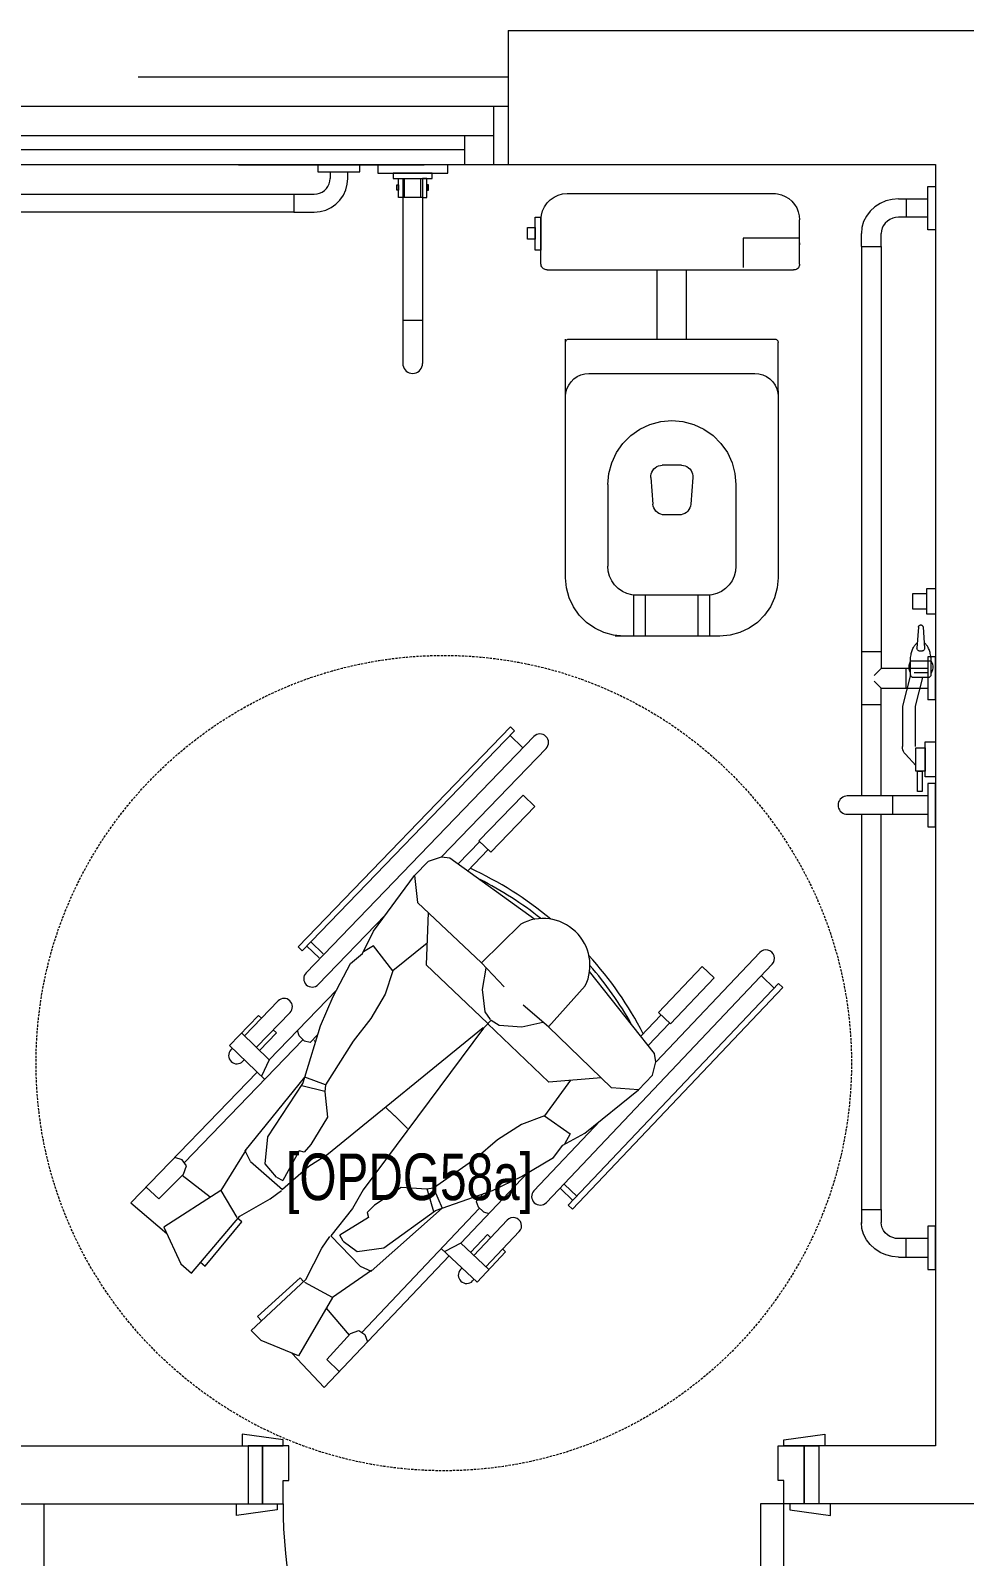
# Model space of a CAD drawing. Extents: x -234346 to 58427, y -132654 to -82394.
# Drawn here: x -137473 to -135869, y -96813 to -94193 of the extents above; entities that cross this region are included whole.
import ezdxf

# ---------------------------------------------------------------- set-up
doc = ezdxf.new("R2010")
doc.units = 0
doc.header["$LTSCALE"] = 8
doc.linetypes.add('HIDDEN2', pattern=[4.7625, 3.175, -1.5875])
doc.linetypes.add('TRATTEGGIATA', pattern=[0.75, 0.5, -0.25])
doc.layers.get('0').update_dxf_attribs({"color": 9, "lineweight": 5})
for name, color, linetype, lineweight in [('72_EGR_BASE_TEXT', 9, 'Continuous', 5), ('72_EGR_EQP_TAG', 9, 'Continuous', 5), ('Aluminum', 9, 'Continuous', 5), ('LOADING', 9, 'Continuous', 5), ('Proj', 9, 'Continuous', 5), ('SANIT', 9, 'Continuous', 5), ('Walls', 9, 'Continuous', 5), ('Wooden Joinery', 9, 'Continuous', 5)]:
    doc.layers.add(name, color=color, linetype=linetype, lineweight=lineweight)
doc.styles.add('X3G_ENTITY_2587F9', font='swisscl.ttf', dxfattribs={"height": 200})

# ---------------------------------------------------------------- blocks, each defined once
blk = doc.blocks.new('Wheelchair')
for p, q in [((9688.8, 4580.4), (9636.3, 4519)), ((9688.8, 4580.4), (9913.2, 4363.8)), ((9695.9, 4532.4), (9716, 4554.1)), ((9647.3, 4524.1), (9584.2, 4494.7)), ((9709.9, 4426.2), (9647.3, 4524.1)), ((9695.9, 4532.4), (9738.4, 4489.9)), ((9584.2, 4494.7), (9568.2, 4476.7)), ((9698.4, 4444.2), (9735.9, 4492.5)), ((9738.4, 4489.9), (9752.5, 4485)), ((9752.5, 4485), (9762.6, 4492.4)), ((9968.8, 4285), (9757.7, 4488.8)), ((9762.6, 4492.4), (9766.7, 4505.2)), ((9568.2, 4476.7), (9665.9, 4393.6)), ((9586.8, 4461), (9580.1, 4453.2)), ((9580.1, 4453.2), (9656.4, 4390)), ((9709.9, 4426.2), (9663.7, 4398.5)), ((9779.1, 4383.2), (9709.9, 4426.2)), ((9900.5, 4350.6), (9959.2, 4411.4)), ((9951.7, 4408.7), (9954.5, 4406)), ((9959.2, 4411.4), (10010.4, 4361.2)), ((9656.4, 4390), (9661.8, 4397.1)), ((9665.9, 4393.6), (9695.8, 4341.1)), ((9759.9, 4375.2), (9778.4, 4384.2)), ((9778.4, 4384.2), (9904.8, 4281.6)), ((9933.8, 4386.5), (9932, 4388.3)), ((9934.6, 4342.8), (9980.6, 4390.4)), ((9975.8, 4385.5), (10035.6, 4327.8)), ((9426, 4292.7), (9452.6, 4357.1)), ((9452.6, 4357.1), (9469.8, 4373.8)), ((9469.8, 4373.8), (9557.2, 4280)), ((9486.4, 4356), (9493.9, 4363)), ((9493.9, 4363), (9560.4, 4289.7)), ((9759.9, 4375.2), (9711.9, 4320.3)), ((9732.8, 4330.6), (9756, 4349.7)), ((9756, 4349.7), (9802, 4345.5)), ((9934.3, 4342.8), (9906.5, 4356.1)), ((9950.7, 4359.5), (9980.6, 4330.3)), ((10015.9, 4307.3), (9956.1, 4365)), ((10010.4, 4361.2), (10005.8, 4356.5)), ((9695.8, 4341.1), (9709.9, 4321.7)), ((9732.8, 4330.6), (9727.3, 4319.9)), ((9802, 4345.5), (9893.6, 4285.1)), ((9934.7, 4342.9), (10054.3, 4227.4)), ((9980.6, 4330.3), (9986.1, 4336)), ((9371.6, 4248.8), (9430.7, 4303.9)), ((9751.1, 4275.1), (9711.9, 4320.3)), ((9778.1, 4291.7), (9727.3, 4319.9)), ((9526.6, 4234.6), (9426, 4292.7)), ((9526.6, 4234.6), (9552.2, 4282)), ((9560.4, 4289.7), (9553.6, 4283.9)), ((9557.2, 4280), (9611, 4252.4)), ((9770.8, 4244.3), (9751.1, 4275.1)), ((9775.8, 4283), (9778.1, 4291.7)), ((9789, 4271.5), (9775.8, 4283)), ((9836.1, 4243.1), (9789, 4271.5)), ((9890.5, 4287.2), (9880.7, 4247.5)), ((9891.8, 4246.6), (9904.8, 4281.6)), ((9893.6, 4285.1), (9904.8, 4281.6)), ((9904.8, 4281.6), (9992.8, 4255.2)), ((9964, 4272.7), (9966.8, 4282.3)), ((9977.3, 4259.9), (9964, 4272.7)), ((9966.8, 4282.3), (9975.4, 4291.3)), ((9975.4, 4291.3), (9984.9, 4294.4)), ((10489.5, 3888.5), (10084.1, 4279.7)), ((10129.9, 4278.3), (10109.5, 4257.2)), ((10137.1, 4271.4), (10116.7, 4250.3)), ((10121.6, 4286.3), (10128.5, 4293.5)), ((10121.6, 4286.3), (10499.3, 3921.8)), ((10128.5, 4293.5), (10506.2, 3929)), ((9371.6, 4248.8), (9598.1, 4034.2)), ((9508.1, 4245.3), (9461.6, 4205.7)), ((9611, 4252.4), (9631.1, 4239.2)), ((9879.4, 4247.6), (9836.1, 4243.1)), ((9891.8, 4246.6), (9879.4, 4247.6)), ((9966.5, 4198.9), (9891.8, 4246.6)), ((9967.7, 4265.7), (9965.5, 4263.4)), ((9992.8, 4255.2), (10043.4, 4233.2)), ((10183.1, 4143.7), (10063.9, 4258.7)), ((9419.9, 4243.9), (9399.1, 4222.7)), ((9419.9, 4243.9), (9464.3, 4203.2)), ((9572.7, 4167.4), (9526.6, 4234.6)), ((9579.9, 4186.9), (9632.5, 4237.3)), ((9623.1, 4216), (9633.6, 4221.9)), ((9679.4, 4200.1), (9632.5, 4237.3)), ((9664, 4172.4), (9633.6, 4221.9)), ((9989.6, 3975.8), (9770.8, 4244.3)), ((10043.4, 4233.2), (10099.8, 4203.2)), ((9464.3, 4203.2), (9469.8, 4189.4)), ((9623.1, 4216), (9605.2, 4191.9)), ((9711.1, 4181.9), (9679.4, 4200.1)), ((10005.5, 4168.6), (9966.5, 4198.9)), ((10099.8, 4203.2), (10116.9, 4183)), ((9462.9, 4179), (9450.3, 4174.3)), ((9469.8, 4189.4), (9462.9, 4179)), ((9679.2, 3982.3), (9466.2, 4184.1)), ((9579.9, 4186.9), (9571.7, 4168)), ((9571.7, 4168), (9679.8, 4046.3)), ((9605.2, 4191.9), (9611.4, 4146.2)), ((9672.6, 4175.1), (9664, 4172.4)), ((9684.7, 4162.4), (9672.6, 4175.1)), ((9989.1, 3975.3), (9711.1, 4181.9)), ((10047.5, 4143.9), (10005.5, 4168.6)), ((10116.9, 4183), (10155.6, 4163.8)), ((10130.2, 4164), (10120, 4181.2)), ((9611.4, 4146.2), (9675.8, 4057.3)), ((9715.1, 4116.7), (9684.7, 4162.4)), ((9851.9, 4142.1), (9833.2, 4122.2)), ((10087.4, 4131), (10047.5, 4143.9)), ((10087.4, 4131), (10130.2, 4164)), ((10155.6, 4163.8), (10251.2, 4093.6)), ((9712.6, 4073.2), (9715.1, 4116.7)), ((9816.8, 4105.4), (9835.9, 4124.9)), ((9849, 4139.2), (9835.9, 4124.9)), ((10135, 4071.7), (10087.4, 4131)), ((10204.7, 4088.4), (10101.2, 3978.7)), ((10251.2, 4093.6), (10204.7, 4088.4)), ((10251.2, 4093.6), (10275.8, 4069.8)), ((9673.6, 4060.4), (9712.8, 4071.9)), ((9714.2, 4060.8), (9712.6, 4073.2)), ((10097.7, 4073.5), (9997.2, 3968.1)), ((10187.6, 4070.2), (10097.7, 4073.5)), ((10275.8, 4069.8), (10283, 4047)), ((9610.7, 4047.5), (9552.6, 3986.2)), ((9619.9, 4014.1), (9605.4, 4041.3)), ((9675.8, 4057.3), (9679.8, 4046.3)), ((9714.2, 4060.8), (9679.8, 4046.3)), ((9679.8, 4046.3), (9710.1, 3959.6)), ((9765.1, 3988.4), (9714.2, 4060.8)), ((10283, 4047), (10281.4, 4032.7)), ((10469.2, 3867.5), (10283.1, 4047.1)), ((9576.3, 4012.7), (9574.4, 4014.4)), ((9619.9, 4013.8), (9574.4, 3965.8)), ((9619.9, 4013.8), (9740.6, 3899.4)), ((10281.4, 4032.7), (10176, 3886.7)), ((10271, 4018.3), (10309.2, 3981.4)), ((9552.6, 3986.2), (9605, 3937.3)), ((9554.9, 3993.8), (9557.7, 3991.1)), ((9659, 3934.2), (9598.7, 3991.4)), ((9604, 3997), (9634.5, 3968.4)), ((9681.9, 3984.4), (9673.3, 3975.3)), ((9691.3, 3987.6), (9681.9, 3984.4)), ((9704.7, 3974.8), (9691.3, 3987.6)), ((9698.5, 3984.2), (9700.7, 3986.4)), ((9797.1, 3950.8), (9765.1, 3988.4)), ((10294.8, 3967.5), (10259.1, 4001.9)), ((10310.6, 3982.9), (10291.2, 3962.7)), ((10389.2, 3907.1), (10310.6, 3982.9)), ((9579.2, 3970.8), (9639.5, 3913.6)), ((9634.5, 3968.4), (9629, 3962.7)), ((9673.3, 3975.3), (9670.6, 3965.7)), ((9710.1, 3959.6), (9734.3, 3910)), ((9896.3, 3862.9), (9997.1, 3968)), ((9989.1, 3975.3), (9986.9, 3977.9)), ((10002.4, 3961.7), (9989.1, 3975.3)), ((10002.4, 3961.7), (9993.9, 3948)), ((9997.1, 3968.1), (9995.9, 3966.7)), ((10002.4, 3961.7), (10003.2, 3962.2)), ((10003.8, 3963), (10017, 3972.2)), ((10017, 3972.2), (10055.4, 3976.6)), ((10055.4, 3976.6), (10092.1, 3970.4)), ((10101.2, 3978.7), (10059.8, 3939.5)), ((10101.2, 3978.7), (10167.6, 3911)), ((10291.2, 3962.7), (10369.7, 3886.9)), ((9605, 3937.3), (9609.5, 3942)), ((9823.7, 3909.9), (9797.1, 3950.8)), ((9993.9, 3948), (9991.2, 3909.5)), ((9734.3, 3910), (9766.8, 3855.1)), ((9838.4, 3870.6), (9823.7, 3909.9)), ((9991.2, 3909.5), (9999, 3873.1)), ((9991.2, 3863.6), (10028.5, 3906.8)), ((10369.7, 3886.9), (10389.2, 3907.1)), ((10491.3, 3929.5), (10470.9, 3908.4)), ((10499.3, 3921.8), (10506.2, 3929)), ((9830, 3774.5), (9709.7, 3888.4)), ((9689.7, 3867.2), (10098.6, 3479.7)), ((9766.8, 3855.1), (9787.8, 3838.9)), ((9838.4, 3870.6), (9807.3, 3826.4)), ((9899.8, 3825.8), (9838.4, 3870.6)), ((9886.2, 3755.3), (9991.2, 3863.6)), ((9903.6, 3773.2), (9896.3, 3862.9)), ((9991.2, 3863.6), (10061.7, 3800.3)), ((9684.7, 3829.6), (9677.9, 3822.3)), ((9684.7, 3829.6), (10065.8, 3468.5)), ((9693.1, 3821.6), (9713.3, 3842.9)), ((9700.4, 3814.7), (9720.5, 3836)), ((9787.8, 3838.9), (9808.6, 3801)), ((9807.3, 3826.4), (9789.7, 3835.8)), ((9677.9, 3822.3), (10058.9, 3461.2)), ((9808.6, 3801), (9883.1, 3708.7)), ((9945.2, 3681.2), (10086.4, 3793)), ((9883.1, 3708.7), (9886.2, 3755.3)), ((9883.1, 3708.7), (9907.9, 3685.2)), ((10011, 3670.7), (9975, 3704.8)), ((9907.9, 3685.2), (9931, 3679)), ((10118.7, 3500.9), (9930.9, 3678.8)), ((9931, 3679), (9945.2, 3681.2)), ((9959.2, 3692.3), (9997.7, 3655.7)), ((9996.3, 3654.2), (10015.6, 3674.6)), ((10015.6, 3674.6), (10094.8, 3599.5)), ((10075.5, 3579.1), (9996.3, 3654.2)), ((10094.8, 3599.5), (10075.5, 3579.1)), ((10057.7, 3476.1), (10077.9, 3497.4)), ((10065.8, 3468.5), (10058.9, 3461.2))]:
    blk.add_line(p, q)
at = {"linetype": 'TRATTEGGIATA'}
blk.add_circle((9928.9, 4043.3), 700, dxfattribs=at)
for centre, radius, start, end in [((9941.8, 4398.5), 14.2, 46.0147, 226.0147), ((10025.7, 4317.5), 14.2, 226.0147, 46.0147), ((10074, 4269.2), 14.6, 46.0147, 226.0147), ((9564.6, 4004.1), 14.2, 46.5424, 226.5424), ((9694.4, 4260), 626.4, 320.2511, 335.2615), ((9694.4, 4260), 616.4, 321.5411, 333.0972), ((9649.3, 3923.9), 14.2, 226.5424, 46.5424), ((10097.1, 3872.9), 80.1, 316.0147, 28.3763), ((9699.7, 3877.8), 14.6, 46.5424, 226.5424), ((10479.4, 3878), 14.6, 226.0147, 46.0147), ((10096.6, 3872.4), 80.1, 244.1807, 316.5424), ((9692, 4257.4), 626.4, 297.2956, 312.306), ((9692, 4257.4), 616.4, 299.4599, 311.0159), ((10108.7, 3490.3), 14.6, 226.5424, 46.5424)]:
    blk.add_arc(centre, radius, start, end)
blk = doc.blocks.new('GF1')
at = {"layer": 'Aluminum', "color": 9}
for p, q in [((-137604.3, -94322.6), (-136652.9, -94322.6)), ((-136677.9, -94322.6), (-136677.9, -94422.6)), ((-137579.3, -94372.6), (-136677.9, -94372.6)), ((-136727.9, -94372.6), (-136727.9, -94422.6)), ((-136727.9, -94397.6), (-137529.3, -94397.6)), ((-137604.3, -94422.6), (-136652.9, -94422.6))]:
    blk.add_line(p, q, dxfattribs=at)
at = {"layer": 'Proj', "color": 9, "linetype": 'HIDDEN2', "ltscale": 25}
blk.add_line((-136652.9, -94272.6), (-137604.3, -94272.6), dxfattribs=at)
at = {"layer": 'SANIT', "color": 9}
for p, q in [((-137115.8, -94423.3), (-136797.2, -94423.3)), ((-136979.4, -94423.3), (-136907.4, -94423.3)), ((-136979.4, -94423.3), (-136979.4, -94435)), ((-136907.4, -94435), (-136907.4, -94423.3)), ((-136876.7, -94422.6), (-136876.7, -94437.6)), ((-136756.7, -94437.6), (-136756.7, -94422.6)), ((-136979.4, -94435), (-136907.4, -94435)), ((-136962.3, -94460.2), (-136960.3, -94456)), ((-136960.3, -94456), (-136959.1, -94451.4)), ((-136959.1, -94451.4), (-136958.7, -94446.7)), ((-136958.7, -94435), (-136958.7, -94446.7)), ((-136931.6, -94466.4), (-136929, -94456.7)), ((-136929, -94456.7), (-136928.1, -94446.7)), ((-136928.1, -94446.7), (-136928.1, -94435)), ((-136876.7, -94437.6), (-136756.7, -94437.6)), ((-136783.4, -94437.6), (-136850.1, -94437.6)), ((-136850.1, -94437.6), (-136850.1, -94446.8)), ((-136850.1, -94446.8), (-136783.4, -94446.8)), ((-136844.1, -94457.8), (-136841.1, -94457.8)), ((-136844.1, -94466.6), (-136844.1, -94457.8)), ((-136841.1, -94446.8), (-136833.7, -94446.8)), ((-136841.1, -94479.6), (-136841.1, -94446.8)), ((-136841.1, -94457.8), (-136841.1, -94466.6)), ((-136833.7, -94446.8), (-136833.8, -94690.7)), ((-136833.7, -94446.8), (-136833.7, -94479.6)), ((-136830.7, -94479.6), (-136830.7, -94446.8)), ((-136802.7, -94479.6), (-136802.7, -94446.8)), ((-136799.7, -94446.8), (-136799.8, -94690.7)), ((-136792.4, -94446.8), (-136799.7, -94446.8)), ((-136799.7, -94446.8), (-136799.7, -94479.6)), ((-136792.4, -94479.6), (-136792.4, -94446.8)), ((-136789.4, -94457.8), (-136792.4, -94457.8)), ((-136792.4, -94457.8), (-136792.4, -94466.6)), ((-136789.4, -94466.6), (-136789.4, -94457.8)), ((-136783.4, -94446.8), (-136783.4, -94437.6)), ((-137838, -94473.7), (-137020.8, -94473.7)), ((-137020.8, -94473.7), (-137020.8, -94504.3)), ((-137020.8, -94473.7), (-136985.7, -94473.7)), ((-136985.7, -94473.7), (-136981, -94473.3)), ((-136981, -94473.3), (-136976.5, -94472.1)), ((-136976.5, -94472.1), (-136972.2, -94470.1)), ((-136972.2, -94470.1), (-136968.3, -94467.4)), ((-136968.3, -94467.4), (-136965, -94464.1)), ((-136965, -94464.1), (-136962.3, -94460.2)), ((-136948.7, -94490.9), (-136941.6, -94483.8)), ((-136941.6, -94483.8), (-136935.8, -94475.5)), ((-136935.8, -94475.5), (-136931.6, -94466.4)), ((-136841.1, -94466.6), (-136844.1, -94466.6)), ((-136833.7, -94479.6), (-136841.1, -94479.6)), ((-136799.7, -94479.6), (-136833.7, -94479.6)), ((-136799.7, -94479.6), (-136792.4, -94479.6)), ((-136792.4, -94466.6), (-136789.4, -94466.6)), ((-136586, -94488.7), (-136580.5, -94483.1)), ((-136580.5, -94483.1), (-136574, -94478.6)), ((-136574, -94478.6), (-136566.9, -94475.3)), ((-136566.9, -94475.3), (-136559.3, -94473.3)), ((-136559.3, -94473.3), (-136551.5, -94472.6)), ((-136551.5, -94472.6), (-136197.5, -94472.6)), ((-136197.5, -94472.6), (-136194, -94472.6)), ((-136197.5, -94472.6), (-136190.5, -94473.2)), ((-136190.5, -94473.2), (-136183.6, -94474.8)), ((-136183.6, -94474.8), (-136177.1, -94477.5)), ((-136177.1, -94477.5), (-136171.1, -94481.2)), ((-136171.1, -94481.2), (-136165.7, -94485.8)), ((-135993.5, -94482.6), (-136004.3, -94485.3)), ((-135982.4, -94481.7), (-135993.5, -94482.6)), ((-135982.4, -94481.7), (-135933.4, -94481.7)), ((-135969.4, -94481.7), (-135969.4, -94513.3)), ((-135932.4, -94534.6), (-135932.4, -94460.4)), ((-135932.4, -94460.4), (-135919.4, -94460.4)), ((-135919.4, -94460.4), (-135919.4, -94534.6)), ((-137020.8, -94504.3), (-137940.6, -94504.3)), ((-137020.8, -94504.3), (-136985.7, -94504.3)), ((-136985.7, -94504.3), (-136975.7, -94503.5)), ((-136975.7, -94503.5), (-136966, -94500.9)), ((-136966, -94500.9), (-136956.9, -94496.6)), ((-136956.9, -94496.6), (-136948.7, -94490.9)), ((-136596.5, -94517.6), (-136595.8, -94509.8)), ((-136595.8, -94509.8), (-136593.8, -94502.2)), ((-136593.8, -94502.2), (-136590.5, -94495.1)), ((-136590.5, -94495.1), (-136586, -94488.7)), ((-136165.7, -94485.8), (-136161.1, -94491.2)), ((-136161.1, -94491.2), (-136157.4, -94497.2)), ((-136157.4, -94497.2), (-136154.7, -94503.7)), ((-136154.7, -94503.7), (-136153.1, -94510.6)), ((-136153.1, -94510.6), (-136152.5, -94517.6)), ((-136031.4, -94503), (-136037.8, -94511.4)), ((-136023.5, -94495.6), (-136031.4, -94503)), ((-136014.4, -94489.7), (-136023.5, -94495.6)), ((-136004.3, -94485.3), (-136014.4, -94489.7)), ((-136619.5, -94551.1), (-136619.5, -94530.6)), ((-136619.5, -94530.6), (-136606.5, -94530.6)), ((-136606.5, -94569.6), (-136606.5, -94513.1)), ((-136606.5, -94513.1), (-136596.5, -94513.1)), ((-136606.5, -94530.6), (-136606.5, -94551.1)), ((-136596.5, -94593.4), (-136596.5, -94513.1)), ((-136596.5, -94513.1), (-136596.5, -94569.6)), ((-136596.5, -94565.6), (-136596.5, -94517.6)), ((-136152.5, -94593.8), (-136152.5, -94517.6)), ((-136045.4, -94530.8), (-136046.4, -94541.1)), ((-136042.5, -94520.8), (-136045.4, -94530.8)), ((-136037.8, -94511.4), (-136042.5, -94520.8)), ((-136011.9, -94536.3), (-136012.4, -94541.1)), ((-136010.6, -94531.6), (-136011.9, -94536.3)), ((-136008.3, -94527.2), (-136010.6, -94531.6)), ((-136005.3, -94523.2), (-136008.3, -94527.2)), ((-136001.6, -94519.8), (-136005.3, -94523.2)), ((-135997.4, -94517), (-136001.6, -94519.8)), ((-135992.6, -94515), (-135997.4, -94517)), ((-135987.6, -94513.7), (-135992.6, -94515)), ((-135982.4, -94513.3), (-135987.6, -94513.7)), ((-135933.4, -94513.3), (-135982.4, -94513.3)), ((-135919.4, -94534.6), (-135932.4, -94534.6)), ((-136606.5, -94551.1), (-136619.5, -94551.1)), ((-136249.5, -94549.1), (-136249.5, -94599.6)), ((-136152.5, -94549.1), (-136249.5, -94549.1)), ((-136152.5, -94557.1), (-136152.5, -94560.6)), ((-136046.4, -94563.4), (-136046.4, -94541.1)), ((-136012.4, -94563.4), (-136012.4, -94541.1)), ((-136596.5, -94569.6), (-136606.5, -94569.6)), ((-136046.4, -94563.4), (-136012.4, -94563.4)), ((-136046.4, -94563.4), (-136046.4, -95479)), ((-136012.5, -94563.4), (-136012.5, -95288)), ((-136596.4, -94595.1), (-136596.5, -94593.4)), ((-136596, -94596.6), (-136596.4, -94595.1)), ((-136595.3, -94598.1), (-136596, -94596.6)), ((-136594.5, -94599.5), (-136595.3, -94598.1)), ((-136593.4, -94600.7), (-136594.5, -94599.5)), ((-136592.1, -94601.7), (-136593.4, -94600.7)), ((-136590.6, -94602.5), (-136592.1, -94601.7)), ((-136589.1, -94603.1), (-136590.6, -94602.5)), ((-136587.5, -94603.4), (-136589.1, -94603.1)), ((-136585.8, -94603.4), (-136587.5, -94603.4)), ((-136585.8, -94603.4), (-136163.2, -94603.8)), ((-136396.8, -94722.3), (-136396.8, -94603.6)), ((-136346.8, -94722.3), (-136346.8, -94603.6)), ((-136161.6, -94603.8), (-136163.2, -94603.8)), ((-136160, -94603.5), (-136161.6, -94603.8)), ((-136158.4, -94603), (-136160, -94603.5)), ((-136157, -94602.2), (-136158.4, -94603)), ((-136155.7, -94601.2), (-136157, -94602.2)), ((-136154.6, -94599.9), (-136155.7, -94601.2)), ((-136153.7, -94598.6), (-136154.6, -94599.9)), ((-136153.1, -94597.1), (-136153.7, -94598.6)), ((-136152.7, -94595.5), (-136153.1, -94597.1)), ((-136152.5, -94593.8), (-136152.7, -94595.5)), ((-136833.8, -94690.7), (-136833.8, -94764.4)), ((-136799.8, -94690.7), (-136833.8, -94690.7)), ((-136799.8, -94690.7), (-136799.8, -94764.4)), ((-136554.3, -94769.8), (-136554.3, -94722.3)), ((-136554.3, -94728.3), (-136554.2, -94727.3)), ((-136554.3, -95132.3), (-136554.3, -94728.3)), ((-136554.2, -94727.3), (-136553.9, -94726.3)), ((-136553.9, -94726.3), (-136553.5, -94725.3)), ((-136553.5, -94725.3), (-136552.9, -94724.5)), ((-136552.9, -94724.5), (-136552.1, -94723.7)), ((-136552.1, -94723.7), (-136551.3, -94723.1)), ((-136551.3, -94723.1), (-136550.3, -94722.7)), ((-136550.3, -94722.7), (-136549.3, -94722.4)), ((-136549.3, -94722.4), (-136548.3, -94722.3)), ((-136548.3, -94722.3), (-136195.3, -94722.3)), ((-136195.3, -94722.3), (-136194.2, -94722.4)), ((-136194.2, -94722.4), (-136193.2, -94722.7)), ((-136193.2, -94722.7), (-136192.3, -94723.1)), ((-136192.3, -94723.1), (-136191.4, -94723.7)), ((-136191.4, -94723.7), (-136190.7, -94724.5)), ((-136190.7, -94724.5), (-136190.1, -94725.3)), ((-136190.1, -94725.3), (-136189.6, -94726.3)), ((-136189.6, -94726.3), (-136189.4, -94727.3)), ((-136189.4, -94727.3), (-136189.3, -94728.3)), ((-136189.3, -94811.3), (-136189.3, -94728.3)), ((-136833.8, -94764.4), (-136833.5, -94767.4)), ((-136833.5, -94767.4), (-136832.7, -94770.2)), ((-136832.7, -94770.2), (-136831.5, -94772.9)), ((-136802, -94772.9), (-136800.8, -94770.2)), ((-136800.8, -94770.2), (-136800, -94767.4)), ((-136800, -94767.4), (-136799.8, -94764.4)), ((-136831.5, -94772.9), (-136829.8, -94775.3)), ((-136829.8, -94775.3), (-136827.7, -94777.4)), ((-136827.7, -94777.4), (-136825.3, -94779.1)), ((-136825.3, -94779.1), (-136822.6, -94780.4)), ((-136822.6, -94780.4), (-136819.7, -94781.1)), ((-136819.7, -94781.1), (-136816.8, -94781.4)), ((-136816.8, -94781.4), (-136813.8, -94781.1)), ((-136813.8, -94781.1), (-136810.9, -94780.4)), ((-136810.9, -94780.4), (-136808.3, -94779.1)), ((-136808.3, -94779.1), (-136805.8, -94777.4)), ((-136805.8, -94777.4), (-136803.7, -94775.3)), ((-136803.7, -94775.3), (-136802, -94772.9)), ((-136548.9, -94801.3), (-136544.9, -94795.6)), ((-136544.9, -94795.6), (-136540, -94790.7)), ((-136540, -94790.7), (-136534.3, -94786.7)), ((-136534.3, -94786.7), (-136528, -94783.7)), ((-136528, -94783.7), (-136521.2, -94781.9)), ((-136521.2, -94781.9), (-136514.3, -94781.3)), ((-136514.3, -94781.3), (-136229.3, -94781.3)), ((-136229.3, -94781.3), (-136222.3, -94781.9)), ((-136222.3, -94781.9), (-136215.6, -94783.7)), ((-136215.6, -94783.7), (-136209.3, -94786.7)), ((-136209.3, -94786.7), (-136203.6, -94790.7)), ((-136203.6, -94790.7), (-136198.6, -94795.6)), ((-136198.6, -94795.6), (-136194.6, -94801.3)), ((-136554.3, -94821.3), (-136553.7, -94814.4)), ((-136553.7, -94814.4), (-136551.9, -94807.7)), ((-136551.9, -94807.7), (-136548.9, -94801.3)), ((-136194.6, -94801.3), (-136191.7, -94807.7)), ((-136191.7, -94807.7), (-136189.9, -94814.4)), ((-136189.9, -94814.4), (-136189.3, -94821.3)), ((-136189.3, -94811.3), (-136189.3, -95132.3)), ((-136442.5, -94888.1), (-136426.8, -94877.1)), ((-136426.8, -94877.1), (-136409.4, -94869)), ((-136409.4, -94869), (-136390.9, -94864)), ((-136390.9, -94864), (-136371.8, -94862.3)), ((-136371.8, -94862.3), (-136352.7, -94864)), ((-136352.7, -94864), (-136334.2, -94869)), ((-136334.2, -94869), (-136316.8, -94877.1)), ((-136316.8, -94877.1), (-136301.1, -94888.1)), ((-136467, -94917.3), (-136456, -94901.6)), ((-136456, -94901.6), (-136442.5, -94888.1)), ((-136301.1, -94888.1), (-136287.5, -94901.6)), ((-136287.5, -94901.6), (-136276.5, -94917.3)), ((-136475.1, -94934.7), (-136467, -94917.3)), ((-136276.5, -94917.3), (-136268.4, -94934.7)), ((-136481.8, -94972.3), (-136480.1, -94953.2)), ((-136480.1, -94953.2), (-136475.1, -94934.7)), ((-136408, -94957), (-136407.4, -94953.9)), ((-136407.4, -94953.9), (-136406.3, -94950.8)), ((-136406.3, -94950.8), (-136404.7, -94948)), ((-136404.7, -94948), (-136402.7, -94945.5)), ((-136402.7, -94945.5), (-136400.3, -94943.3)), ((-136400.3, -94943.3), (-136397.6, -94941.5)), ((-136397.6, -94941.5), (-136394.7, -94940.2)), ((-136394.7, -94940.2), (-136391.5, -94939.4)), ((-136391.5, -94939.4), (-136388.3, -94939.1)), ((-136355.3, -94939.1), (-136388.3, -94939.1)), ((-136355.3, -94939.1), (-136352, -94939.4)), ((-136352, -94939.4), (-136348.9, -94940.2)), ((-136348.9, -94940.2), (-136346, -94941.5)), ((-136346, -94941.5), (-136343.2, -94943.3)), ((-136343.2, -94943.3), (-136340.9, -94945.5)), ((-136340.9, -94945.5), (-136338.8, -94948)), ((-136338.8, -94948), (-136337.3, -94950.8)), ((-136337.3, -94950.8), (-136336.2, -94953.9)), ((-136336.2, -94953.9), (-136335.6, -94957)), ((-136268.4, -94934.7), (-136263.5, -94953.2)), ((-136263.5, -94953.2), (-136261.8, -94972.3)), ((-136481.8, -94972.3), (-136481.8, -95112.3)), ((-136408.1, -94960.3), (-136408, -94957)), ((-136408.1, -94960.3), (-136404.3, -95006)), ((-136335.5, -94960.3), (-136339.3, -95006)), ((-136335.6, -94957), (-136335.5, -94960.3)), ((-136261.8, -94972.3), (-136261.8, -95112.3)), ((-136403.8, -95009.2), (-136404.3, -95006)), ((-136339.3, -95006), (-136339.8, -95009.2)), ((-136402.7, -95012.4), (-136403.8, -95009.2)), ((-136401.1, -95015.3), (-136402.7, -95012.4)), ((-136399.1, -95017.9), (-136401.1, -95015.3)), ((-136396.7, -95020.1), (-136399.1, -95017.9)), ((-136393.9, -95021.9), (-136396.7, -95020.1)), ((-136390.9, -95023.2), (-136393.9, -95021.9)), ((-136387.7, -95024.1), (-136390.9, -95023.2)), ((-136384.4, -95024.3), (-136387.7, -95024.1)), ((-136359.2, -95024.3), (-136384.4, -95024.3)), ((-136355.9, -95024.1), (-136359.2, -95024.3)), ((-136352.7, -95023.2), (-136355.9, -95024.1)), ((-136349.7, -95021.9), (-136352.7, -95023.2)), ((-136346.9, -95020.1), (-136349.7, -95021.9)), ((-136344.5, -95017.9), (-136346.9, -95020.1)), ((-136342.4, -95015.3), (-136344.5, -95017.9)), ((-136340.9, -95012.4), (-136342.4, -95015.3)), ((-136339.8, -95009.2), (-136340.9, -95012.4)), ((-136481, -95121), (-136481.8, -95112.3)), ((-136261.8, -95112.3), (-136262.5, -95121)), ((-136552.8, -95149.7), (-136554.3, -95132.3)), ((-136478.8, -95129.4), (-136481, -95121)), ((-136475.1, -95137.3), (-136478.8, -95129.4)), ((-136470.1, -95144.5), (-136475.1, -95137.3)), ((-136268.5, -95137.3), (-136273.5, -95144.5)), ((-136264.8, -95129.4), (-136268.5, -95137.3)), ((-136262.5, -95121), (-136264.8, -95129.4)), ((-136189.3, -95132.3), (-136190.8, -95149.7)), ((-136548.3, -95166.5), (-136552.8, -95149.7)), ((-136463.9, -95150.6), (-136470.1, -95144.5)), ((-136456.8, -95155.6), (-136463.9, -95150.6)), ((-136448.9, -95159.3), (-136456.8, -95155.6)), ((-136440.5, -95161.6), (-136448.9, -95159.3)), ((-136431.8, -95162.3), (-136440.5, -95161.6)), ((-136306.8, -95162.3), (-136436.8, -95162.3)), ((-136436.8, -95232.3), (-136436.8, -95162.3)), ((-136416.8, -95232.3), (-136416.8, -95162.3)), ((-136326.8, -95232.3), (-136326.8, -95162.3)), ((-136303.1, -95161.6), (-136311.8, -95162.3)), ((-136306.8, -95232.3), (-136306.8, -95162.3)), ((-136294.7, -95159.3), (-136303.1, -95161.6)), ((-136286.8, -95155.6), (-136294.7, -95159.3)), ((-136279.6, -95150.6), (-136286.8, -95155.6)), ((-136273.5, -95144.5), (-136279.6, -95150.6)), ((-136190.8, -95149.7), (-136195.3, -95166.5)), ((-135958.2, -95186), (-135958.2, -95159.2)), ((-135958.2, -95159.2), (-135933.8, -95159.2)), ((-135933.8, -95194.6), (-135933.8, -95150.6)), ((-135933.8, -95150.6), (-135919.4, -95150.6)), ((-135919.4, -95150.6), (-135919.4, -95194.6)), ((-136540.9, -95182.3), (-136548.3, -95166.5)), ((-136530.9, -95196.6), (-136540.9, -95182.3)), ((-136202.7, -95182.3), (-136212.7, -95196.6)), ((-136195.3, -95166.5), (-136202.7, -95182.3)), ((-135933.8, -95186), (-135958.2, -95186)), ((-136518.6, -95208.9), (-136530.9, -95196.6)), ((-136504.3, -95218.9), (-136518.6, -95208.9)), ((-136225, -95208.9), (-136239.3, -95218.9)), ((-136212.7, -95196.6), (-136225, -95208.9)), ((-135948.3, -95217.1), (-135950.9, -95253.3)), ((-135948.3, -95217.1), (-135948.2, -95216.4)), ((-135948.2, -95216.4), (-135948.1, -95215.8)), ((-135948.1, -95215.8), (-135947.8, -95215.2)), ((-135947.8, -95215.2), (-135947.4, -95214.6)), ((-135947.4, -95214.6), (-135946.9, -95214.1)), ((-135946.9, -95214.1), (-135946.3, -95213.7)), ((-135946.3, -95213.7), (-135945.7, -95213.4)), ((-135945.7, -95213.4), (-135945, -95213.3)), ((-135945, -95213.3), (-135944.4, -95213.2)), ((-135944.4, -95213.2), (-135943.7, -95213.3)), ((-135943.7, -95213.3), (-135943, -95213.4)), ((-135943, -95213.4), (-135942.4, -95213.7)), ((-135942.4, -95213.7), (-135941.8, -95214.1)), ((-135941.8, -95214.1), (-135941.3, -95214.6)), ((-135941.3, -95214.6), (-135940.9, -95215.2)), ((-135940.9, -95215.2), (-135940.7, -95215.8)), ((-135940.7, -95215.8), (-135940.5, -95216.4)), ((-135940.5, -95216.4), (-135940.4, -95217.1)), ((-135940.4, -95217.1), (-135937.9, -95253.3)), ((-135919.4, -95194.6), (-135933.8, -95194.6)), ((-136488.5, -95226.3), (-136504.3, -95218.9)), ((-136471.7, -95230.8), (-136488.5, -95226.3)), ((-136454.3, -95232.3), (-136471.7, -95230.8)), ((-136289.3, -95232.3), (-136469.3, -95232.3)), ((-136271.9, -95230.8), (-136289.3, -95232.3)), ((-136255.1, -95226.3), (-136271.9, -95230.8)), ((-136239.3, -95218.9), (-136255.1, -95226.3)), ((-136046.4, -95242), (-136046.4, -95506.8)), ((-136012.5, -95259.4), (-136046.4, -95259.4)), ((-136046.4, -95260), (-136046.4, -95350)), ((-135961.9, -95269.1), (-135961.5, -95266.9)), ((-135961.9, -95298.7), (-135961.9, -95269.1)), ((-135961.5, -95266.9), (-135961.1, -95264.7)), ((-135961.1, -95264.7), (-135960.7, -95262.6)), ((-135960.7, -95262.6), (-135960.2, -95260.6)), ((-135960.2, -95260.6), (-135959.7, -95258.7)), ((-135959.7, -95258.7), (-135959.1, -95257)), ((-135959.1, -95257), (-135958.5, -95255.3)), ((-135958.5, -95255.3), (-135957.9, -95253.7)), ((-135957.9, -95253.7), (-135957.1, -95252.2)), ((-135957.1, -95252.2), (-135956.4, -95250.8)), ((-135956.4, -95250.8), (-135955.6, -95249.5)), ((-135955.6, -95249.5), (-135954.7, -95248.4)), ((-135954.7, -95248.4), (-135953.8, -95247.3)), ((-135953.8, -95247.3), (-135952.9, -95246.3)), ((-135952.9, -95246.3), (-135951.9, -95245.4)), ((-135951.9, -95245.4), (-135950.9, -95244.6)), ((-135950.8, -95254.1), (-135950.9, -95253.3)), ((-135950.6, -95255), (-135950.8, -95254.1)), ((-135950.2, -95255.8), (-135950.6, -95255)), ((-135949.7, -95256.5), (-135950.2, -95255.8)), ((-135949.1, -95257.1), (-135949.7, -95256.5)), ((-135948.4, -95257.6), (-135949.1, -95257.1)), ((-135947.6, -95258), (-135948.4, -95257.6)), ((-135946.7, -95258.2), (-135947.6, -95258)), ((-135945.9, -95258.3), (-135946.7, -95258.2)), ((-135942.9, -95258.3), (-135945.9, -95258.3)), ((-135942, -95258.2), (-135942.9, -95258.3)), ((-135941.2, -95258), (-135942, -95258.2)), ((-135940.4, -95257.6), (-135941.2, -95258)), ((-135939.6, -95257.1), (-135940.4, -95257.6)), ((-135939, -95256.5), (-135939.6, -95257.1)), ((-135938.5, -95255.8), (-135939, -95256.5)), ((-135938.2, -95255), (-135938.5, -95255.8)), ((-135937.9, -95254.1), (-135938.2, -95255)), ((-135936.8, -95245.4), (-135937.9, -95244.6)), ((-135937.9, -95253.3), (-135937.9, -95254.1)), ((-135935.8, -95246.3), (-135936.8, -95245.4)), ((-135934.9, -95247.3), (-135935.8, -95246.3)), ((-135934, -95248.4), (-135934.9, -95247.3)), ((-135933.1, -95249.5), (-135934, -95248.4)), ((-135932.3, -95250.8), (-135933.1, -95249.5)), ((-135932.4, -95267.9), (-135932.4, -95342.1)), ((-135919.4, -95267.9), (-135932.4, -95267.9)), ((-135931.6, -95252.2), (-135932.3, -95250.8)), ((-135930.9, -95253.7), (-135931.6, -95252.2)), ((-135930.2, -95255.3), (-135930.9, -95253.7)), ((-135929.6, -95257), (-135930.2, -95255.3)), ((-135929, -95258.7), (-135929.6, -95257)), ((-135928.5, -95260.6), (-135929, -95258.7)), ((-135928, -95262.6), (-135928.5, -95260.6)), ((-135927.6, -95264.7), (-135928, -95262.6)), ((-135927.2, -95266.9), (-135927.6, -95264.7)), ((-135926.9, -95269.1), (-135927.2, -95266.9)), ((-135926.9, -95269.1), (-135926.9, -95298.7)), ((-135919.4, -95342.1), (-135919.4, -95267.9)), ((-136012.4, -95288), (-136024.4, -95300)), ((-135932.4, -95288), (-136012.4, -95288)), ((-135969.4, -95322), (-135969.4, -95288)), ((-135964.4, -95285.6), (-135964.1, -95282.1)), ((-135964.2, -95289), (-135964.4, -95285.6)), ((-135963.4, -95292.4), (-135964.2, -95289)), ((-135964.1, -95282.1), (-135963.3, -95278.8)), ((-135962, -95295.6), (-135963.4, -95292.4)), ((-135963.3, -95278.8), (-135961.9, -95275.6)), ((-135926.9, -95275.6), (-135961.9, -95275.6)), ((-135930.9, -95295.7), (-135955.9, -95295.7)), ((-135926.9, -95275.2), (-135925.4, -95278)), ((-135925.3, -95293.1), (-135926.7, -95295.9)), ((-135925.4, -95278), (-135924.4, -95280.9)), ((-135924.3, -95290.1), (-135925.3, -95293.1)), ((-135924.4, -95280.9), (-135923.9, -95284)), ((-135923.9, -95287.1), (-135924.3, -95290.1)), ((-135923.9, -95284), (-135923.9, -95287.1)), ((-136012.4, -95322), (-136024.4, -95310)), ((-136012.4, -95322), (-135932.4, -95322)), ((-136012.4, -95506.8), (-136012.4, -95322)), ((-135961.9, -95298.7), (-135976, -95352.6)), ((-135961.8, -95299.6), (-135961.9, -95298.7)), ((-135961.6, -95300.4), (-135961.8, -95299.6)), ((-135961.2, -95301.2), (-135961.6, -95300.4)), ((-135960.7, -95301.9), (-135961.2, -95301.2)), ((-135960.1, -95302.5), (-135960.7, -95301.9)), ((-135959.4, -95303), (-135960.1, -95302.5)), ((-135958.6, -95303.4), (-135959.4, -95303)), ((-135957.7, -95303.6), (-135958.6, -95303.4)), ((-135956.9, -95303.7), (-135957.7, -95303.6)), ((-135931.9, -95303.7), (-135956.9, -95303.7)), ((-135941.2, -95303.7), (-135954, -95352.6)), ((-135931, -95303.6), (-135931.9, -95303.7)), ((-135930.2, -95303.4), (-135931, -95303.6)), ((-135929.4, -95303), (-135930.2, -95303.4)), ((-135928.6, -95302.5), (-135929.4, -95303)), ((-135928, -95301.9), (-135928.6, -95302.5)), ((-135927.5, -95301.2), (-135928, -95301.9)), ((-135927.2, -95300.4), (-135927.5, -95301.2)), ((-135926.9, -95299.6), (-135927.2, -95300.4)), ((-135926.9, -95298.7), (-135926.9, -95299.6)), ((-135919.4, -95342.1), (-135932.4, -95342.1)), ((-136012.4, -95350.6), (-136046.4, -95350.6)), ((-135976, -95352.6), (-135976, -95421.9)), ((-135954, -95352.6), (-135954, -95421.9)), ((-135975.8, -95424.8), (-135976, -95421.9)), ((-135975.2, -95427.7), (-135975.8, -95424.8)), ((-135953.1, -95464.1), (-135953.1, -95424.3)), ((-135953.1, -95424.3), (-135936.7, -95424.3)), ((-135936.7, -95474.2), (-135936.7, -95414.2)), ((-135936.7, -95414.2), (-135919.4, -95414.2)), ((-135936.7, -95424.3), (-135936.7, -95464.1)), ((-135919.4, -95414.2), (-135919.4, -95474.2)), ((-135974.1, -95430.4), (-135975.2, -95427.7)), ((-135972.7, -95433), (-135974.1, -95430.4)), ((-135970.8, -95435.3), (-135972.7, -95433)), ((-135970.8, -95435.3), (-135953.1, -95454.9)), ((-135936.7, -95464.1), (-135953.1, -95464.1)), ((-135950.1, -95499.5), (-135950.1, -95464.1)), ((-135950.1, -95464.1), (-135942.1, -95464.1)), ((-135942.1, -95464.1), (-135942.1, -95499.5)), ((-135919.4, -95474.2), (-135936.7, -95474.2)), ((-135942.1, -95499.5), (-135950.1, -95499.5)), ((-135932.4, -95485.5), (-135932.4, -95559.7)), ((-135919.4, -95485.5), (-135932.4, -95485.5)), ((-135919.4, -95559.7), (-135919.4, -95485.5)), ((-136086.1, -95519.9), (-136086.4, -95522.6)), ((-136086.4, -95522.6), (-136086.1, -95525.4)), ((-136085.4, -95517.2), (-136086.1, -95519.9)), ((-136086.1, -95525.4), (-136085.4, -95528)), ((-136084.2, -95514.7), (-136085.4, -95517.2)), ((-136085.4, -95528), (-136084.2, -95530.5)), ((-136082.7, -95512.5), (-136084.2, -95514.7)), ((-136084.2, -95530.5), (-136082.7, -95532.8)), ((-136080.7, -95510.5), (-136082.7, -95512.5)), ((-136078.5, -95509), (-136080.7, -95510.5)), ((-136076, -95507.8), (-136078.5, -95509)), ((-136073.3, -95507.1), (-136076, -95507.8)), ((-136070.6, -95506.8), (-136073.3, -95507.1)), ((-135933.4, -95506.8), (-136070.6, -95506.8)), ((-135992.4, -95538.4), (-135992.4, -95506.8)), ((-136082.7, -95532.8), (-136080.7, -95534.7)), ((-136080.7, -95534.7), (-136078.5, -95536.3)), ((-136078.5, -95536.3), (-136076, -95537.4)), ((-136076, -95537.4), (-136073.3, -95538.1)), ((-136073.3, -95538.1), (-136070.6, -95538.4)), ((-136070.6, -95538.4), (-135932.4, -95538.4)), ((-136046.4, -95538.4), (-136046.4, -96241.3)), ((-136012.4, -96216.9), (-136012.4, -95538.4)), ((-135932.4, -95559.7), (-135919.4, -95559.7)), ((-136046.4, -96216.9), (-136046.4, -96239.2)), ((-136046.4, -96216.9), (-136012.4, -96216.9)), ((-136045.4, -96249.5), (-136046.4, -96239.2)), ((-136012.4, -96216.9), (-136012.4, -96239.2)), ((-136011.9, -96244), (-136012.4, -96239.2)), ((-136042.5, -96259.5), (-136045.4, -96249.5)), ((-136037.8, -96268.9), (-136042.5, -96259.5)), ((-136010.6, -96248.7), (-136011.9, -96244)), ((-136008.4, -96253.1), (-136010.6, -96248.7)), ((-136005.4, -96257.1), (-136008.4, -96253.1)), ((-136001.7, -96260.5), (-136005.4, -96257.1)), ((-135997.4, -96263.3), (-136001.7, -96260.5)), ((-135992.6, -96265.3), (-135997.4, -96263.3)), ((-135987.6, -96266.6), (-135992.6, -96265.3)), ((-135932.4, -96245.7), (-135932.4, -96319.9)), ((-135919.4, -96245.7), (-135932.4, -96245.7)), ((-135919.4, -96319.9), (-135919.4, -96245.7)), ((-136031.4, -96277.3), (-136037.8, -96268.9)), ((-136023.5, -96284.7), (-136031.4, -96277.3)), ((-136014.4, -96290.6), (-136023.5, -96284.7)), ((-136004.3, -96295), (-136014.4, -96290.6)), ((-135982.4, -96267), (-135987.6, -96266.6)), ((-135933.4, -96267), (-135982.4, -96267)), ((-135969.4, -96298.6), (-135969.4, -96267)), ((-135993.5, -96297.7), (-136004.3, -96295)), ((-135982.4, -96298.6), (-135993.5, -96297.7)), ((-135982.4, -96298.6), (-135933.4, -96298.6)), ((-135932.4, -96319.9), (-135919.4, -96319.9))]:
    blk.add_line(p, q, dxfattribs=at)
at = {"layer": 'Walls', "color": 9}
for p, q in [((-136652.9, -94192.6), (-134908, -94192.6, 0)), ((-136652.9, -94192.6), (-136652.9, -94422.6)), ((-136652.9, -94422.6), (-135919.4, -94422.6)), ((-135919.4, -94422.6), (-135919.4, -96622.6)), ((-138049.4, -96622.6), (-137099.4, -96622.6)), ((-137099.4, -96622.6), (-137099.4, -96722.6)), ((-135919.4, -96622.6), (-136119.4, -96622.6)), ((-136119.4, -96622.6), (-136119.4, -96722.6)), ((-138049.4, -96722.6), (-137099.4, -96722.6)), ((-135619.4, -96722.6), (-136119.4, -96722.6))]:
    blk.add_line(p, q, dxfattribs=at)
at = {"layer": 'Wooden Joinery', "color": 9}
blk.add_line((-137449.4, -97712.6), (-137449.4, -96722.6), dxfattribs=at)
for points in [[(-137039.4, -96622.6), (-137039.4, -96612.6), (-137109.4, -96602.6), (-137109.4, -96622.6)], [(-136179.4, -96622.6), (-136179.4, -96612.6), (-136109.4, -96602.6), (-136109.4, -96622.6)], [(-137049.4, -96722.6), (-137049.4, -96732.6), (-137119.4, -96742.6), (-137119.4, -96722.6)], [(-136219.4, -96722.6), (-136219.4, -97581.7), (-136179.4, -97581.7), (-136179.4, -96722.6)], [(-136169.4, -96722.6), (-136169.4, -96732.6), (-136099.4, -96742.6), (-136099.4, -96722.6)]]:
    blk.add_lwpolyline(points, close=True, dxfattribs=at)
for points in [[(-137074.4, -96722.6), (-137074.4, -96622.6), (-137099.4, -96622.6), (-137099.4, -96722.6), (-137074.4, -96722.6)], [(-137074.4, -96722.6), (-137039.4, -96722.6), (-137039.4, -96682.6), (-137029.4, -96682.6), (-137029.4, -96622.6), (-137074.4, -96622.6), (-137074.4, -96722.6)], [(-136119.4, -96722.6), (-136179.4, -96722.6), (-136179.4, -96682.6), (-136189.4, -96682.6), (-136189.4, -96622.6), (-136144.4, -96622.6), (-136144.4, -96722.6)], [(-136144.4, -96722.6), (-136144.4, -96622.6), (-136119.4, -96622.6), (-136119.4, -96722.6)]]:
    blk.add_lwpolyline(points, dxfattribs=at)
blk.add_arc((-136179.4, -96722.6), 860, 180, 267.334, dxfattribs=at)
at = {"layer": 'LOADING', "color": 9, "rotation": 90.00000000000001}
blk.add_blockref('Wheelchair', (-132720.1, -105894.5), dxfattribs=at)
at = {"layer": '72_EGR_BASE_TEXT', "color": 9, "insert": (-136822.2, -96120.9), "char_height": 80, "attachment_point": 2, "style": 'X3G_ENTITY_2587F9'}
blk.add_mtext('[OPDG58a]', dxfattribs=at)

msp = doc.modelspace()

# ---------------------------------------------------------------- block references
at = {"layer": '72_EGR_EQP_TAG'}
msp.add_blockref('GF1', (0, 0), dxfattribs=at)

doc.saveas('drawing.dxf')
